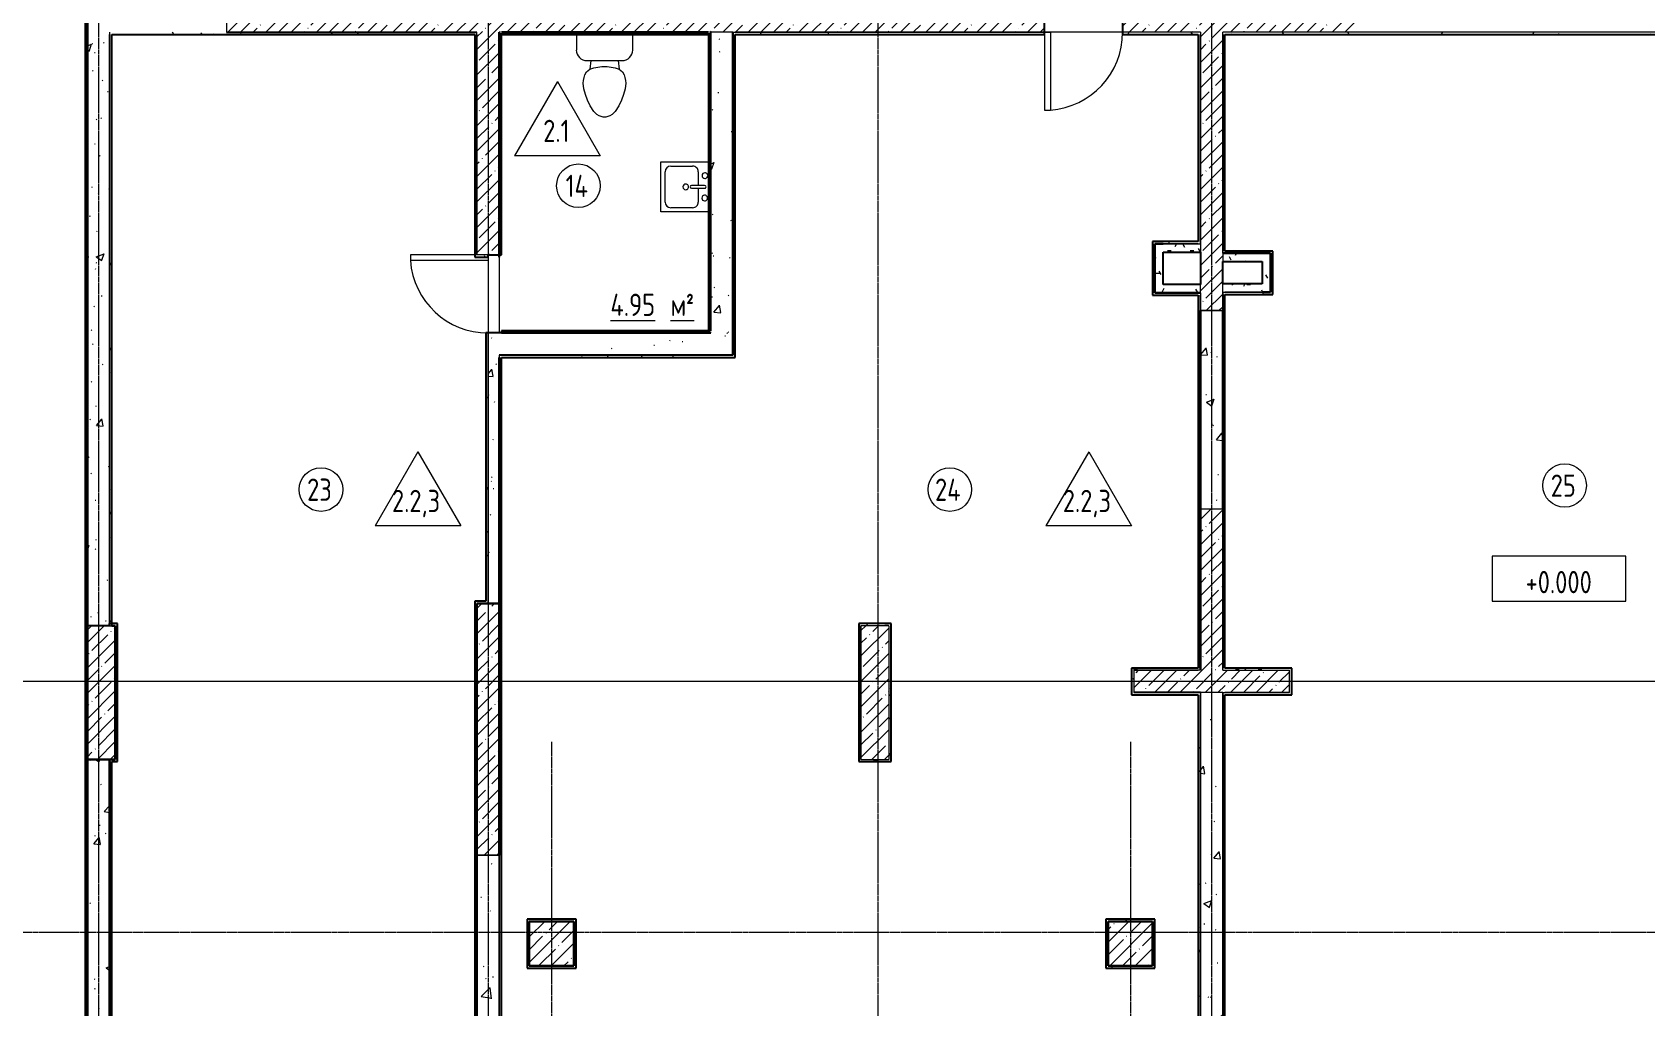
# Model space of a CAD drawing. Header units: millimetres. Extents: x -11854 to 4360091, y -19344 to 4989148.
# Drawn here: x 85107 to 99603, y 5996 to 14747 of the extents above; entities that cross this region are included whole.
import ezdxf

# ---------------------------------------------------------------- set-up
doc = ezdxf.new("R2010")
doc.units = ezdxf.units.MM
doc.linetypes.add('Линия сетки', pattern=[22.225, 12.7, -3.175, 3.175, -3.175])
for name, color, linetype, lineweight in [('A-AREA-IDEN', 254, 'Continuous', 9), ('A-COLS', 254, 'Continuous', 9), ('A-DOOR', 254, 'Continuous', 9), ('A-WALL', 254, 'Continuous', 9), ('G-ANNO-DIMS', 254, 'Continuous', 9), ('P-SANR-FIXT', 254, 'Continuous', 9), ('S-GRID', 254, 'Continuous', 9)]:
    doc.layers.add(name, color=color, linetype=linetype, lineweight=lineweight)
doc.styles.add('ISOCPEUR', font='isocpeur.ttf', dxfattribs={"width": 0.8, "height": 200})
doc.styles.add('ISOCPEUR_B', font='', dxfattribs={"width": 0.8, "height": 200})
doc.styles.add('ISOCPEUR_B_1', font='', dxfattribs={"width": 0.8, "height": 200})
doc.styles.get('ISOCPEUR_B').set_extended_font_data('ISOCPEUR', bold=True)
doc.styles.get('ISOCPEUR_B_1').set_extended_font_data('ISOCPEUR', bold=True)
pattern_1 = [(50, (542041.7, 20914.14), (728.7365, -63.7558), [76.2, -838.2]), (355, (542041.7, 20914.14), (-140.9716, 764.2276), [60.96, -670.56]), (100.451, (542102.4, 20908.8), (587.77, 700.4668), [64.76, -712.36]), (46.184, (542041.7, 21117.3), (1084.3162, -168.171), [114.3, -1257.3]), (96.636, (542132, 21103.3), (949.61, 989.7098), [97.14, -1068.54]), (351.184, (542041.7, 21117.3), (949.6206, 989.7012), [91.44, -1005.84]), (21, (542143.3, 21066.54), (606.4579, -409.0606), [76.2, -838.2]), (326, (542143.3, 21066.54), (247.2083, 736.7529), [60.96, -670.56]), (71.451, (542193.8, 21032.46), (853.6683, 327.6855), [64.76, -712.36]), (37.5, (542041.67, 20914.14), (12.3547, 338.22012), [6.706, -655.726, 6.706, -674.014, -673.1]), (37.5, (542041.67, 20914.14), (12.3547, 338.22012), [-1343.152, 6.706, -666.394]), (7.5, (542041.67, 20914.14), (267.27887, 400.72213), [6.706, -381.406, 6.706, -640.486, -256.54]), (7.5, (542041.67, 20914.14), (267.27887, 400.72213), [-1035.304, 6.706, -249.834]), (327.5, (541815.1, 20914.14), (542.36333, -22.91534), [6.706, -247.294, 6.706, -785.774, -1051.56]), (327.5, (541815.1, 20914.14), (542.36333, -22.91534), [-1046.48, 6.706, -1044.854]), (317.5, (541713.5, 20914.14), (592.51696, 101.7071), [6.706, -323.494, 6.706, -519.582, -746.76]), (317.5, (541713.5, 20914.14), (592.51696, 101.7071), [-856.488, 6.706, -740.054])]
pattern_2 = [(45, (542041.67, 20914.14), (-114.04925, 114.04925), []), (45, (542155.72, 20914.14), (-114.04925, 114.04925), [201.613, -40.323, 3.353, -36.97])]
pattern_3 = [(0, (542041.67, 20914.14), (406.4, 101.6), [33.528, -271.272, 33.528, -271.272, -1625.6]), (0, (542041.67, 20914.14), (406.4, 101.6), [-609.6, 33.528, -576.072, 33.528, -271.272, -711.2]), (0, (542041.67, 20914.14), (406.4, 101.6), [-1524, 33.528, -169.672, 33.528, -474.472]), (120, (542194.07, 20964.94), (-291.18818, 301.152724), [33.528, -271.272, 33.528, -1896.872]), (120, (542194.07, 20964.94), (-291.18818, 301.152724), [-338.328, -271.272, 33.528, -576.072, -1016]), (120, (542194.07, 20964.94), (-291.18818, 301.152724), [-1219.2, 33.528, -271.272, 33.528, -677.672]), (120, (542194.07, 20964.94), (-291.18818, 301.152724), [-1557.528, -169.672, 33.528, -474.472]), (240, (542244.87, 21168.14), (-115.21182, -402.752724), [33.528, -271.272, 33.528, -1896.872]), (240, (542244.87, 21168.14), (-115.21182, -402.752724), [-338.328, -271.272, 33.528, -576.072, -1016]), (240, (542244.87, 21168.14), (-115.21182, -402.752724), [-1219.2, 33.528, -271.272, 33.528, -677.672]), (240, (542244.87, 21168.14), (-115.21182, -402.752724), [-1557.528, -169.672, 33.528, -474.472])]
pattern_4 = [(0, (542041.67, 20914.14), (0, 240), []), (90, (542041.67, 20914.14), (-240, 1e-14), [])]

# ---------------------------------------------------------------- blocks, each defined once
blk = doc.blocks.new('Одиночные-Щитовые - Дверной блок внутренний глухой ДГ 21х7 Л-4592465-1А')
at = {"layer": 'A-DOOR', "lineweight": 18}
for p, q in [((299, 100), (299, 798)), ((350, 798), (299, 798)), ((350, 100), (350, 798)), ((350, 100), (299, 100))]:
    blk.add_line(p, q, dxfattribs=at)
at = {"layer": 'A-DOOR'}
blk.add_arc((350, 100), 700, 94.1781, 180, dxfattribs=at)
blk = doc.blocks.new('Одиночные-Щитовые - Дверной блок внутренний глухой ДГ 21х7 Л-4429160-1А')
at = {"layer": 'A-DOOR', "lineweight": 18}
for p, q in [((299, 50), (299, 748)), ((350, 748), (299, 748)), ((350, 50), (350, 748)), ((350, 50), (299, 50))]:
    blk.add_line(p, q, dxfattribs=at)
at = {"layer": 'A-DOOR'}
blk.add_arc((350, 50), 700, 94.1781, 180, dxfattribs=at)
blk = doc.blocks.new('Туалет-Домашний-3D - Туалет-Домашний-3D-V6-1А')
at = {"layer": 'P-SANR-FIXT'}
for p, q in [((-70, 279), (-48, 292)), ((-48, 292), (-13, 305)), ((-13, 305), (13, 305)), ((13, 305), (48, 292)), ((48, 292), (70, 279)), ((-172, 102), (-154, 152)), ((-154, 152), (-130, 203)), ((-130, 203), (-95, 254)), ((-95, 254), (-70, 279)), ((70, 279), (95, 254)), ((95, 254), (130, 203)), ((130, 203), (154, 152)), ((154, 152), (172, 102)), ((-191, 0), (-186, 51)), ((-186, 51), (-172, 102)), ((172, 102), (186, 51)), ((186, 51), (191, 0)), ((-188, -25), (-191, 0)), ((-184, -51), (-188, -25)), ((-177, -76), (-184, -51)), ((-163, -102), (-177, -76)), ((-132, -127), (-163, -102)), ((-97, -140), (-132, -127)), ((-123, -204), (-132, -127)), ((-25, -152), (-97, -140)), ((97, -140), (25, -152)), ((132, -127), (97, -140)), ((123, -204), (132, -127)), ((163, -102), (132, -127)), ((177, -76), (163, -102)), ((184, -51), (177, -76)), ((188, -25), (184, -51)), ((191, 0), (188, -25)), ((159, -204), (-159, -204)), ((25, -152), (-25, -152)), ((-253, -298), (-253, -438)), ((253, -438), (253, -298))]:
    blk.add_line(p, q, dxfattribs=at)
for centre, start, end in [((-159, -298), 90, 180), ((159, -298), 0, 90)]:
    blk.add_arc(centre, 94.6, start, end, dxfattribs=at)
blk = doc.blocks.new('Кухонная мойка-Островок - 450 x 450 мм-V7-1А')
at = {"layer": 'P-SANR-FIXT'}
for p, q in [((-209, 223), (241, 223)), ((-209, -205), (-209, 223)), ((-120, 185), (152, 185)), ((241, 223), (241, -205)), ((-171, -62), (-171, 134)), ((203, 134), (203, -62)), ((3, -113), (-120, -113)), ((3, -170), (3, -53)), ((28, -170), (28, -53)), ((152, -113), (28, -113))]:
    blk.add_line(p, q, dxfattribs=at)
for centre, radius, start, end in [((-120, 134), 50.8, 90, 180), ((152, 134), 50.8, 360, 90), ((16, 0), 25.4, 360, 180), ((16, 0), 25.4, 180, 0), ((-120, -62), 50.8, 180, 270), ((-84, -170), 25.4, 0, 180), ((16, -53), 12.7, 360, 180), ((152, -62), 50.8, 270, 0), ((-84, -170), 25.4, 180, 0), ((16, -170), 12.7, 180, 360), ((117, -172), 25.4, 360, 180), ((117, -172), 25.4, 180, 0)]:
    blk.add_arc(centre, radius, start, end, dxfattribs=at)
blk = doc.blocks.new('АР-Марка-Помещения-Этаж_Секция_Номер - Номер-1294543-1А')
at = {"layer": 'A-AREA-IDEN'}
blk.add_circle((0, 1.22), 1.96, dxfattribs=at)
blk = doc.blocks.new('Высотные отметки - Высотная отметка - Рамка-81980-1А')
at = {"layer": 'G-ANNO-DIMS'}
for p, q in [((6.03, 4.03), (-5.98, 4.03)), ((-5.98, 4.03), (-5.98, 0)), ((6.03, 0), (6.03, 4.03)), ((-5.98, 0), (6.03, 0))]:
    blk.add_line(p, q, dxfattribs=at)
blk = doc.blocks.new('МАРКА ПОМЕЩЕНИЯ - ПОЛЫ - Площадь-6347788-1А')
at = {"layer": 'A-AREA-IDEN'}
for p, q in [((0, 4.23), (-3.85, -2.44)), ((0, 4.23), (3.85, -2.44)), ((3.85, -2.44), (-3.85, -2.44))]:
    blk.add_line(p, q, dxfattribs=at)

msp = doc.modelspace()

# ---------------------------------------------------------------- hatches: boundary and pattern name
at = {"layer": 'A-COLS'}
h = msp.add_hatch(dxfattribs=at)
h.set_pattern_fill('FP_1', color=8, style=0, pattern_type=2)
h.set_pattern_definition(pattern_2)
h.paths.add_polyline_path([(89972.6, 6362.4), (89972.6, 6762.4), (89572.6, 6762.4), (89572.6, 6362.4), (89655.6, 6362.4)])
h = msp.add_hatch(dxfattribs=at)
h.set_pattern_fill('FP_1', color=8, style=0, pattern_type=2)
h.set_pattern_definition(pattern_2)
h.paths.add_polyline_path([(95172.6, 6362.4), (95172.6, 6762.4), (94772.6, 6762.4), (94772.6, 6362.4)])
at = {"layer": 'A-WALL'}
h = msp.add_hatch(dxfattribs=at)
h.set_pattern_fill('FP_3', color=8, style=0, pattern_type=2)
h.set_pattern_definition(pattern_3)
h.paths.add_polyline_path([(85602.6, 2222.4), (85602.6, 22617.4), (85582.6, 22617.4), (85582.6, 2222.4)])
h = msp.add_hatch(dxfattribs=at)
h.set_pattern_fill('FP_2', color=8, style=0, pattern_type=2)
h.set_pattern_definition(pattern_1)
h.paths.add_polyline_path([(85602.6, 9417.4), (85802.6, 9417.4), (85802.6, 22217.4), (85602.6, 22217.4), (85602.6, 10185.3)])
h = msp.add_hatch(dxfattribs=at)
h.set_pattern_fill('FP_1', color=8, style=0, pattern_type=2)
h.set_pattern_definition(pattern_2)
h.paths.add_polyline_path([(89302.6, 12747.4), (89302.6, 16687.4), (89102.6, 16687.4), (89102.6, 12747.4), (89302.2, 12747.4)])
h = msp.add_hatch(dxfattribs=at)
h.set_pattern_fill('FP_1', color=8, style=0, pattern_type=2)
h.set_pattern_definition(pattern_2)
h.paths.add_polyline_path([(86852.6, 14747.4), (89102.6, 14747.4), (89102.6, 14947.4), (86852.6, 14947.4)])
h.paths.add_polyline_path([(89302.6, 14747.4), (94202.6, 14747.4), (94202.6, 14947.4), (89302.6, 14947.4), (89302.6, 14913.1)])
h.paths.add_polyline_path([(94902.6, 14747.4), (97002.6, 14747.4), (97002.6, 14947.4), (94902.6, 14947.4)])
h = msp.add_hatch(dxfattribs=at)
h.set_pattern_fill('FP_3', color=8, style=0, pattern_type=2)
h.set_pattern_definition(pattern_3)
h.paths.add_polyline_path([(89082.6, 14727.5), (89102.6, 14727.5), (89102.6, 14747.5), (85802.6, 14747.5), (85802.6, 14727.5), (89021, 14727.5)])
h = msp.add_hatch(dxfattribs=at)
h.set_pattern_fill('FP_3', color=8, style=0, pattern_type=2)
h.set_pattern_definition(pattern_3)
h.paths.add_polyline_path([(85822.6, 9417.4), (85822.6, 14727.5), (85802.6, 14727.5), (85802.6, 9417.4)])
h = msp.add_hatch(dxfattribs=at)
h.set_pattern_fill('FP_3', color=8, style=0, pattern_type=2)
h.set_pattern_definition(pattern_3)
h.paths.add_polyline_path([(89102.6, 12727.4), (89102.6, 14727.5), (89082.6, 14727.5), (89082.6, 12727.4)])
h = msp.add_hatch(dxfattribs=at)
h.set_pattern_fill('FP_3', color=8, style=0, pattern_type=2)
h.set_pattern_definition(pattern_3)
h.paths.add_polyline_path([(89302.6, 12747.4), (89312.6, 12747.4), (89312.6, 14747.4), (89302.6, 14747.4), (89302.6, 14166.6)])
h = msp.add_hatch(dxfattribs=at)
h.set_pattern_fill('FP_3', color=8, style=0, pattern_type=2)
h.set_pattern_definition(pattern_3)
h.paths.add_polyline_path([(91192.6, 14737.4), (91192.6, 14747.4), (89312.6, 14747.4), (89312.6, 14737.4), (91182.6, 14737.4)])
h = msp.add_hatch(dxfattribs=at)
h.set_pattern_fill('FP_6', color=8, style=0, pattern_type=2)
h.set_pattern_definition(pattern_4)
h.paths.add_polyline_path([(89312.6, 12747.4), (89322.6, 12747.4), (89322.6, 14737.4), (89312.6, 14737.4), (89312.6, 14166.6)])
h = msp.add_hatch(dxfattribs=at)
h.set_pattern_fill('FP_6', color=8, style=0, pattern_type=2)
h.set_pattern_definition(pattern_4)
h.paths.add_polyline_path([(91182.6, 14727.4), (91182.6, 14737.4), (89322.6, 14737.4), (89322.6, 14727.4), (90924.8, 14727.4)])
h = msp.add_hatch(dxfattribs=at)
h.set_pattern_fill('FP_6', color=8, style=0, pattern_type=2)
h.set_pattern_definition(pattern_4)
h.paths.add_polyline_path([(91192.6, 12067.4), (91192.6, 14737.4), (91182.6, 14737.4), (91182.6, 12067.4)])
h = msp.add_hatch(dxfattribs=at)
h.set_pattern_fill('FP_3', color=8, style=0, pattern_type=2)
h.set_pattern_definition(pattern_3)
h.paths.add_polyline_path([(91192.6, 12057.4), (91202.6, 12057.4), (91202.6, 14747.4), (91192.6, 14747.4), (91192.6, 12067.4)])
h = msp.add_hatch(dxfattribs=at)
h.set_pattern_fill('FP_2', color=8, style=0, pattern_type=2)
h.set_pattern_definition(pattern_1)
h.paths.add_polyline_path([(91202.6, 12047.4), (91402.6, 12047.4), (91402.6, 14747.4), (91202.6, 14747.4), (91202.6, 12057.4)])
h = msp.add_hatch(dxfattribs=at)
h.set_pattern_fill('FP_3', color=8, style=0, pattern_type=2)
h.set_pattern_definition(pattern_3)
h.paths.add_polyline_path([(91422.6, 11847.4), (91422.6, 14747.4), (91402.6, 14747.4), (91402.6, 11847.4)])
h = msp.add_hatch(dxfattribs=at)
h.set_pattern_fill('FP_3', color=8, style=0, pattern_type=2)
h.set_pattern_definition(pattern_3)
h.paths.add_polyline_path([(95582.6, 14727.4), (95602.6, 14727.4), (95602.6, 14747.4), (94902.6, 14747.4), (94902.6, 14727.4), (95367.1, 14727.4)])
h.paths.add_polyline_path([(94202.6, 14727.4), (94202.6, 14747.4), (91422.6, 14747.4), (91422.6, 14727.4), (94097.9, 14727.4)])
h = msp.add_hatch(dxfattribs=at)
h.set_pattern_fill('FP_3', color=8, style=0, pattern_type=2)
h.set_pattern_definition(pattern_3)
h.paths.add_polyline_path([(95582.6, 12847.4), (95602.6, 12847.4), (95602.6, 14727.4), (95582.6, 14727.4), (95582.6, 12867.4)])
h = msp.add_hatch(dxfattribs=at)
h.set_pattern_fill('FP_1', color=8, style=0, pattern_type=2)
h.set_pattern_definition(pattern_2)
h.paths.add_polyline_path([(95602.6, 12247.4), (95802.6, 12247.4), (95802.6, 14747.4), (95602.6, 14747.4), (95602.6, 12387.4)])
h = msp.add_hatch(dxfattribs=at)
h.set_pattern_fill('FP_3', color=8, style=0, pattern_type=2)
h.set_pattern_definition(pattern_3)
h.paths.add_polyline_path([(102302.6, 14727.4), (102302.6, 14747.4), (101302.6, 14747.4), (101302.6, 14727.4), (102282.6, 14727.4)])
h.paths.add_polyline_path([(100602.6, 14727.4), (100602.6, 14747.4), (95802.6, 14747.4), (95802.6, 14727.4), (100443.9, 14727.4)])
h = msp.add_hatch(dxfattribs=at)
h.set_pattern_fill('FP_3', color=8, style=0, pattern_type=2)
h.set_pattern_definition(pattern_3)
h.paths.add_polyline_path([(95802.6, 12782.4), (95822.6, 12782.4), (95822.6, 14727.4), (95802.6, 14727.4), (95802.6, 13171.3)])
h = msp.add_hatch(dxfattribs=at)
h.set_pattern_fill('FP_3', color=8, style=0, pattern_type=2)
h.set_pattern_definition(pattern_3)
h.paths.add_polyline_path([(95192.6, 12847.4), (95582.6, 12847.4), (95582.6, 12867.4), (95172.6, 12867.4), (95172.6, 12847.4)])
h = msp.add_hatch(dxfattribs=at)
h.set_pattern_fill('FP_3', color=8, style=0, pattern_type=2)
h.set_pattern_definition(pattern_3)
h.paths.add_polyline_path([(95172.6, 12387.4), (95192.6, 12387.4), (95192.6, 12847.4), (95172.6, 12847.4)])
h = msp.add_hatch(dxfattribs=at)
h.set_pattern_fill('FP_3', color=8, style=0, pattern_type=2)
h.set_pattern_definition(pattern_3)
h.paths.add_polyline_path([(95192.6, 12482.4), (95267.6, 12482.4), (95267.6, 12847.4), (95192.6, 12847.4)])
h = msp.add_hatch(dxfattribs=at)
h.set_pattern_fill('FP_3', color=8, style=0, pattern_type=2)
h.set_pattern_definition(pattern_3)
h.paths.add_polyline_path([(95267.6, 12772.4), (95602.6, 12772.4), (95602.6, 12847.4), (95267.6, 12847.4)])
h = msp.add_hatch(dxfattribs=at)
h.set_pattern_fill('FP_3', color=8, style=0, pattern_type=2)
h.set_pattern_definition(pattern_3)
h.paths.add_polyline_path([(96232.6, 12762.4), (96232.6, 12782.4), (95802.6, 12782.4), (95802.6, 12762.4), (96001.7, 12762.4)])
h = msp.add_hatch(dxfattribs=at)
h.set_pattern_fill('FP_3', color=8, style=0, pattern_type=2)
h.set_pattern_definition(pattern_3)
h.paths.add_polyline_path([(95802.6, 12687.4), (96232.6, 12687.4), (96232.6, 12762.4), (95802.6, 12762.4)])
h = msp.add_hatch(dxfattribs=at)
h.set_pattern_fill('FP_3', color=8, style=0, pattern_type=2)
h.set_pattern_definition(pattern_3)
h.paths.add_polyline_path([(96232.6, 12412.4), (96252.6, 12412.4), (96252.6, 12782.4), (96232.6, 12782.4), (96232.6, 12762.4)])
h = msp.add_hatch(dxfattribs=at)
h.set_pattern_fill('FP_3', color=8, style=0, pattern_type=2)
h.set_pattern_definition(pattern_3)
h.paths.add_polyline_path([(89202.2, 12727.4), (89202.2, 12747.4), (89102.6, 12747.4), (89102.6, 12727.4)])
h = msp.add_hatch(dxfattribs=at)
h.set_pattern_fill('FP_3', color=8, style=0, pattern_type=2)
h.set_pattern_definition(pattern_3)
h.paths.add_polyline_path([(96157.6, 12412.4), (96232.6, 12412.4), (96232.6, 12687.4), (96157.6, 12687.4), (96157.6, 12487.4)])
h = msp.add_hatch(dxfattribs=at)
h.set_pattern_fill('FP_3', color=8, style=0, pattern_type=2)
h.set_pattern_definition(pattern_3)
h.paths.add_polyline_path([(95192.6, 12407.4), (95602.6, 12407.4), (95602.6, 12482.4), (95192.6, 12482.4)])
h = msp.add_hatch(dxfattribs=at)
h.set_pattern_fill('FP_3', color=8, style=0, pattern_type=2)
h.set_pattern_definition(pattern_3)
h.paths.add_polyline_path([(95802.6, 12412.4), (96157.6, 12412.4), (96157.6, 12487.4), (95802.6, 12487.4)])
h = msp.add_hatch(dxfattribs=at)
h.set_pattern_fill('FP_3', color=8, style=0, pattern_type=2)
h.set_pattern_definition(pattern_3)
h.paths.add_polyline_path([(95582.6, 9017.4), (95602.6, 9017.4), (95602.6, 12387.4), (95582.6, 12387.4), (95582.6, 9037.4)])
h = msp.add_hatch(dxfattribs=at)
h.set_pattern_fill('FP_3', color=8, style=0, pattern_type=2)
h.set_pattern_definition(pattern_3)
h.paths.add_polyline_path([(95802.6, 9037.4), (95822.6, 9037.4), (95822.6, 12412.4), (95802.6, 12412.4), (95802.6, 9190)])
h = msp.add_hatch(dxfattribs=at)
h.set_pattern_fill('FP_3', color=8, style=0, pattern_type=2)
h.set_pattern_definition(pattern_3)
h.paths.add_polyline_path([(96252.6, 12392.4), (96252.6, 12412.4), (95822.6, 12412.4), (95822.6, 12392.4), (96001.7, 12392.4)])
h = msp.add_hatch(dxfattribs=at)
h.set_pattern_fill('FP_2', color=8, style=0, pattern_type=2)
h.set_pattern_definition(pattern_1)
h.paths.add_polyline_path([(95602.6, 10467.4), (95802.6, 10467.4), (95802.6, 12247.4), (95602.6, 12247.4), (95602.6, 12176)])
h = msp.add_hatch(dxfattribs=at)
h.set_pattern_fill('FP_3', color=8, style=0, pattern_type=2)
h.set_pattern_definition(pattern_3)
h.paths.add_polyline_path([(89182.2, 9637.4), (89202.2, 9637.4), (89202.2, 12047.4), (89182.2, 12047.4)])
h = msp.add_hatch(dxfattribs=at)
h.set_pattern_fill('FP_2', color=8, style=0, pattern_type=2)
h.set_pattern_definition(pattern_1)
h.paths.add_polyline_path([(89202.2, 9617.4), (89302.2, 9617.4), (89302.2, 12047.4), (89202.2, 12047.4), (89202.2, 9637.4)])
h = msp.add_hatch(dxfattribs=at)
h.set_pattern_fill('FP_2', color=8, style=0, pattern_type=2)
h.set_pattern_definition(pattern_1)
h.paths.add_polyline_path([(89302.2, 11847.4), (91402.6, 11847.4), (91402.6, 12047.4), (89302.2, 12047.4)])
h = msp.add_hatch(dxfattribs=at)
h.set_pattern_fill('FP_6', color=8, style=0, pattern_type=2)
h.set_pattern_definition(pattern_4)
h.paths.add_polyline_path([(90290.2, 12057.4), (91192.6, 12057.4), (91192.6, 12067.4), (89322.6, 12067.4), (89322.6, 12057.4)])
h = msp.add_hatch(dxfattribs=at)
h.set_pattern_fill('FP_3', color=8, style=0, pattern_type=2)
h.set_pattern_definition(pattern_3)
h.paths.add_polyline_path([(89322.6, 12047.4), (91202.6, 12047.4), (91202.6, 12057.4), (89322.6, 12057.4)])
h = msp.add_hatch(dxfattribs=at)
h.set_pattern_fill('FP_3', color=8, style=0, pattern_type=2)
h.set_pattern_definition(pattern_3)
h.paths.add_polyline_path([(89302.6, 11827.4), (91422.6, 11827.4), (91422.6, 11847.4), (89302.2, 11847.4), (89302.2, 11827.4)])
h = msp.add_hatch(dxfattribs=at)
h.set_pattern_fill('FP_3', color=8, style=0, pattern_type=2)
h.set_pattern_definition(pattern_3)
h.paths.add_polyline_path([(89322.6, 2242.4), (89322.6, 11827.4), (89302.6, 11827.4), (89302.6, 2242.4)])
h = msp.add_hatch(dxfattribs=at)
h.set_pattern_fill('FP_1', color=8, style=0, pattern_type=2)
h.set_pattern_definition(pattern_2)
h.paths.add_polyline_path([(95602.6, 9017.4), (95802.6, 9017.4), (95802.6, 10467.4), (95602.6, 10467.4), (95602.6, 9190)])
h = msp.add_hatch(dxfattribs=at)
h.set_pattern_fill('FP_3', color=8, style=0, pattern_type=2)
h.set_pattern_definition(pattern_3)
h.paths.add_polyline_path([(89082.6, 9617.4), (89202.2, 9617.4), (89202.2, 9637.4), (89082.6, 9637.4)])
h = msp.add_hatch(dxfattribs=at)
h.set_pattern_fill('FP_3', color=8, style=0, pattern_type=2)
h.set_pattern_definition(pattern_3)
h.paths.add_polyline_path([(89102.6, 2222.4), (89102.6, 9617.4), (89082.6, 9617.4), (89082.6, 2222.4)])
h = msp.add_hatch(dxfattribs=at)
h.set_pattern_fill('FP_1', color=8, style=0, pattern_type=2)
h.set_pattern_definition(pattern_2)
h.paths.add_polyline_path([(89102.6, 7357.4), (89302.6, 7357.4), (89302.6, 9617.4), (89102.6, 9617.4), (89102.6, 8194.7)])
h = msp.add_hatch(dxfattribs=at)
h.set_pattern_fill('FP_3', color=8, style=0, pattern_type=2)
h.set_pattern_definition(pattern_3)
h.paths.add_polyline_path([(92532.6, 8197.4), (92552.6, 8197.4), (92552.6, 9437.4), (92532.6, 9437.4)])
h = msp.add_hatch(dxfattribs=at)
h.set_pattern_fill('FP_3', color=8, style=0, pattern_type=2)
h.set_pattern_definition(pattern_3)
h.paths.add_polyline_path([(92552.6, 9417.4), (92802.6, 9417.4), (92802.6, 9437.4), (92552.6, 9437.4)])
h = msp.add_hatch(dxfattribs=at)
h.set_pattern_fill('FP_3', color=8, style=0, pattern_type=2)
h.set_pattern_definition(pattern_3)
h.paths.add_polyline_path([(92802.6, 8217.4), (92822.6, 8217.4), (92822.6, 9437.4), (92802.6, 9437.4), (92802.6, 9417.4)])
h = msp.add_hatch(dxfattribs=at)
h.set_pattern_fill('FP_1', color=8, style=0, pattern_type=2)
h.set_pattern_definition(pattern_2)
h.paths.add_polyline_path([(85602.6, 8217.4), (85852.6, 8217.4), (85852.6, 9417.4), (85602.6, 9417.4), (85602.6, 9190)])
h = msp.add_hatch(dxfattribs=at)
h.set_pattern_fill('FP_3', color=8, style=0, pattern_type=2)
h.set_pattern_definition(pattern_3)
h.paths.add_polyline_path([(85852.6, 8217.4), (85872.6, 8217.4), (85872.6, 9417.4), (85852.6, 9417.4), (85852.6, 9190)])
h = msp.add_hatch(dxfattribs=at)
h.set_pattern_fill('FP_1', color=8, style=0, pattern_type=2)
h.set_pattern_definition(pattern_2)
h.paths.add_polyline_path([(92802.6, 8217.4), (92802.6, 9417.4), (92552.6, 9417.4), (92552.6, 8217.4)])
h = msp.add_hatch(dxfattribs=at)
h.set_pattern_fill('FP_3', color=8, style=0, pattern_type=2)
h.set_pattern_definition(pattern_3)
h.paths.add_polyline_path([(94982.6, 9017.4), (95582.6, 9017.4), (95582.6, 9037.4), (94982.6, 9037.4)])
h = msp.add_hatch(dxfattribs=at)
h.set_pattern_fill('FP_3', color=8, style=0, pattern_type=2)
h.set_pattern_definition(pattern_3)
h.paths.add_polyline_path([(95002.6, 8797.4), (95002.6, 9017.4), (94982.6, 9017.4), (94982.6, 8797.4)])
h = msp.add_hatch(dxfattribs=at)
h.set_pattern_fill('FP_1', color=8, style=0, pattern_type=2)
h.set_pattern_definition(pattern_2)
h.paths.add_polyline_path([(95002.6, 8817.4), (96402.6, 8817.4), (96402.6, 9017.4), (95002.6, 9017.4)])
h = msp.add_hatch(dxfattribs=at)
h.set_pattern_fill('FP_3', color=8, style=0, pattern_type=2)
h.set_pattern_definition(pattern_3)
h.paths.add_polyline_path([(96402.6, 9017.4), (96402.6, 9037.4), (95802.6, 9037.4), (95802.6, 9017.4), (96001.7, 9017.4)])
h = msp.add_hatch(dxfattribs=at)
h.set_pattern_fill('FP_3', color=8, style=0, pattern_type=2)
h.set_pattern_definition(pattern_3)
h.paths.add_polyline_path([(95602.6, 2222.4), (95602.6, 8797.4), (95582.6, 8797.4), (95582.6, 2222.4)])
h = msp.add_hatch(dxfattribs=at)
h.set_pattern_fill('FP_2', color=8, style=0, pattern_type=2)
h.set_pattern_definition(pattern_1)
h.paths.add_polyline_path([(95602.6, 2222.4), (95802.6, 2222.7), (95802.6, 8817.4), (95602.6, 8817.4), (95602.6, 2222.7)])
h = msp.add_hatch(dxfattribs=at)
h.set_pattern_fill('FP_3', color=8, style=0, pattern_type=2)
h.set_pattern_definition(pattern_3)
h.paths.add_polyline_path([(95822.6, 2242.4), (95822.6, 8817.4), (95802.6, 8817.4), (95802.6, 2242.4)])
h = msp.add_hatch(dxfattribs=at)
h.set_pattern_fill('FP_2', color=8, style=0, pattern_type=2)
h.set_pattern_definition(pattern_1)
h.paths.add_polyline_path([(85602.6, 2222.4), (85802.6, 2222.7), (85802.6, 8217.4), (85602.6, 8217.4), (85602.6, 2222.7)])
h = msp.add_hatch(dxfattribs=at)
h.set_pattern_fill('FP_3', color=8, style=0, pattern_type=2)
h.set_pattern_definition(pattern_3)
h.paths.add_polyline_path([(85822.6, 2242.4), (85822.6, 8197.4), (85802.6, 8197.4), (85802.6, 2242.4)])
h = msp.add_hatch(dxfattribs=at)
h.set_pattern_fill('FP_3', color=8, style=0, pattern_type=2)
h.set_pattern_definition(pattern_3)
h.paths.add_polyline_path([(92822.6, 8197.4), (92822.6, 8217.4), (92552.6, 8217.4), (92552.6, 8197.4)])
h = msp.add_hatch(dxfattribs=at)
h.set_pattern_fill('FP_2', color=8, style=0, pattern_type=2)
h.set_pattern_definition(pattern_1)
h.paths.add_polyline_path([(89102.6, 2222.4), (89302.6, 2222.7), (89302.6, 7357.4), (89102.6, 7357.4), (89102.6, 2222.7)])
h = msp.add_hatch(dxfattribs=at)
h.set_pattern_fill('FP_3', color=8, style=0, pattern_type=2)
h.set_pattern_definition(pattern_3)
h.paths.add_polyline_path([(94772.6, 6762.4), (95192.6, 6762.4), (95192.6, 6782.4), (94752.6, 6782.4), (94752.6, 6762.4)])
h = msp.add_hatch(dxfattribs=at)
h.set_pattern_fill('FP_3', color=8, style=0, pattern_type=2)
h.set_pattern_definition(pattern_3)
h.paths.add_polyline_path([(94752.6, 6342.4), (94772.6, 6342.4), (94772.6, 6762.4), (94752.6, 6762.4), (94752.6, 6701.7)])
h = msp.add_hatch(dxfattribs=at)
h.set_pattern_fill('FP_3', color=8, style=0, pattern_type=2)
h.set_pattern_definition(pattern_3)
h.paths.add_polyline_path([(95172.6, 6362.4), (95192.6, 6362.4), (95192.6, 6762.4), (95172.6, 6762.4), (95172.6, 6701.7)])
h = msp.add_hatch(dxfattribs=at)
h.set_pattern_fill('FP_3', color=8, style=0, pattern_type=2)
h.set_pattern_definition(pattern_3)
h.paths.add_polyline_path([(89992.6, 6342.4), (89992.6, 6362.4), (89572.6, 6362.4), (89572.6, 6342.4), (89655.6, 6342.4)])
h = msp.add_hatch(dxfattribs=at)
h.set_pattern_fill('FP_3', color=8, style=0, pattern_type=2)
h.set_pattern_definition(pattern_3)
h.paths.add_polyline_path([(95192.6, 6342.4), (95192.6, 6362.4), (94772.6, 6362.4), (94772.6, 6342.4)])

# ---------------------------------------------------------------- linework, layer by layer
at = {"layer": 'A-COLS', "color": 8, "lineweight": 25}
for p, q in [((89972.6, 6762.4), (89572.6, 6762.4)), ((89572.6, 6762.4), (89572.6, 6362.4)), ((89972.6, 6362.4), (89972.6, 6762.4)), ((95172.6, 6762.4), (94772.6, 6762.4)), ((94772.6, 6762.4), (94772.6, 6362.4)), ((95172.6, 6362.4), (95172.6, 6762.4)), ((89572.6, 6362.4), (89972.6, 6362.4)), ((94772.6, 6362.4), (95172.6, 6362.4))]:
    msp.add_line(p, q, dxfattribs=at)
at = {"layer": 'A-WALL', "color": 8, "lineweight": 25}
for p, q in [((85582.6, 22617.4), (85582.6, 2242.4)), ((85602.6, 2222.4), (85602.6, 22617.4)), ((85602.6, 22217.4), (85602.6, 9417.4)), ((94202.6, 14747.4), (94202.6, 14947.4)), ((94902.6, 14947.4), (94902.6, 14747.4)), ((85822.6, 14727.5), (89082.6, 14727.5)), ((85822.6, 9417.4), (85822.6, 14727.5)), ((86852.6, 14747.4), (89102.6, 14747.4)), ((89082.6, 14727.5), (89082.6, 12727.4)), ((89302.6, 12727.4), (89302.6, 14747.4)), ((89302.6, 14747.4), (89302.6, 12747.4)), ((91182.6, 14747.4), (89322.6, 14747.4)), ((89322.6, 12747.4), (89322.6, 14727.4)), ((89322.6, 14727.4), (91182.6, 14727.4)), ((91182.6, 14727.4), (91182.6, 12067.4)), ((91202.6, 12067.4), (91202.6, 14747.4)), ((91402.6, 11847.4), (91402.6, 14747.4)), ((91402.6, 14747.4), (91402.6, 11847.4)), ((91422.6, 11827.4), (91422.6, 14727.4)), ((91422.6, 14727.4), (94202.6, 14727.4)), ((94202.6, 14727.4), (94202.6, 14747.4)), ((94902.6, 14747.4), (94902.6, 14727.4)), ((94902.6, 14727.4), (95582.6, 14727.4)), ((95582.6, 14727.4), (95582.6, 12867.4)), ((95822.6, 14727.4), (100602.6, 14727.4)), ((95822.6, 12782.4), (95822.6, 14727.4)), ((95582.6, 12867.4), (95172.6, 12867.4)), ((95172.6, 12867.4), (95172.6, 12387.4)), ((95267.6, 12847.4), (95192.6, 12847.4)), ((95192.6, 12847.4), (95192.6, 12407.4)), ((95192.6, 12847.4), (95267.6, 12847.4)), ((95192.6, 12407.4), (95192.6, 12847.4)), ((95267.6, 12482.4), (95267.6, 12772.4)), ((95267.6, 12772.4), (95602.6, 12772.4)), ((95602.6, 12772.4), (95602.6, 12482.4)), ((96232.6, 12762.4), (95802.6, 12762.4)), ((95802.6, 12762.4), (96232.6, 12762.4)), ((96252.6, 12782.4), (95822.6, 12782.4)), ((96232.6, 12412.4), (96232.6, 12762.4)), ((96232.6, 12762.4), (96232.6, 12412.4)), ((96252.6, 12392.4), (96252.6, 12782.4)), ((89082.6, 12727.4), (89202.2, 12727.4)), ((89202.2, 12747.4), (89302.2, 12747.4)), ((89202.2, 12727.4), (89202.2, 12747.4)), ((89302.2, 12747.4), (89302.2, 12727.4)), ((89302.2, 12727.4), (89302.6, 12727.4)), ((89302.6, 12747.4), (89322.6, 12747.4)), ((95802.6, 12487.4), (95802.6, 12687.4)), ((95802.6, 12687.4), (96157.6, 12687.4)), ((96157.6, 12687.4), (96157.6, 12487.4)), ((95602.6, 12482.4), (95267.6, 12482.4)), ((96157.6, 12487.4), (95802.6, 12487.4)), ((95172.6, 12387.4), (95582.6, 12387.4)), ((95192.6, 12407.4), (95602.6, 12407.4)), ((95602.6, 12407.4), (95192.6, 12407.4)), ((95582.6, 12387.4), (95582.6, 9037.4)), ((95822.6, 9037.4), (95822.6, 12392.4)), ((95822.6, 12392.4), (96252.6, 12392.4)), ((96157.6, 12412.4), (96232.6, 12412.4)), ((96232.6, 12412.4), (96157.6, 12412.4)), ((95602.6, 12247.4), (95602.6, 10467.4)), ((95602.6, 9017.4), (95602.6, 12247.4)), ((95802.6, 10467.4), (95802.6, 12247.4)), ((95802.6, 12247.4), (95802.6, 10467.4)), ((89182.2, 12047.4), (89182.2, 9637.4)), ((89202.2, 12047.4), (89182.2, 12047.4)), ((89302.2, 12047.4), (89202.2, 12047.4)), ((91202.6, 12047.4), (89302.2, 12047.4)), ((91182.6, 12067.4), (89322.6, 12067.4)), ((89322.6, 12067.4), (89322.6, 12047.4)), ((89322.6, 12047.4), (91202.6, 12047.4)), ((91402.6, 11847.4), (89302.2, 11847.4)), ((89302.2, 9617.4), (89302.2, 11827.4)), ((89302.2, 11827.4), (89302.6, 11827.4)), ((89302.6, 11827.4), (89302.6, 7357.4)), ((89322.6, 11827.4), (91422.6, 11827.4)), ((89322.6, 2242.4), (89322.6, 11827.4)), ((95602.6, 10467.4), (95602.6, 9017.4)), ((89182.2, 9637.4), (89082.6, 9637.4)), ((89082.6, 9637.4), (89082.6, 2242.4)), ((89302.6, 9617.4), (89102.6, 9617.4)), ((89102.6, 9617.4), (89102.6, 7357.4)), ((89102.6, 9617.4), (89202.2, 9617.4)), ((89102.6, 2222.4), (89102.6, 9617.4)), ((89202.2, 9617.4), (89302.2, 9617.4)), ((89302.6, 7357.4), (89302.6, 9617.4)), ((85802.6, 9417.4), (85802.6, 9437.4)), ((85872.6, 9437.4), (85802.6, 9437.4)), ((85872.6, 8197.4), (85872.6, 9437.4)), ((92532.6, 9437.4), (92532.6, 8197.4)), ((92822.6, 9437.4), (92532.6, 9437.4)), ((92822.6, 8197.4), (92822.6, 9437.4)), ((85802.6, 9417.4), (85602.6, 9417.4)), ((85602.6, 9417.4), (85602.6, 8217.4)), ((85852.6, 9417.4), (85822.6, 9417.4)), ((85822.6, 9417.4), (85852.6, 9417.4)), ((85852.6, 8217.4), (85852.6, 9417.4)), ((85852.6, 9417.4), (85852.6, 8217.4)), ((95582.6, 9037.4), (94982.6, 9037.4)), ((94982.6, 9037.4), (94982.6, 8797.4)), ((96422.6, 9037.4), (95822.6, 9037.4)), ((96422.6, 8797.4), (96422.6, 9037.4)), ((94982.6, 8797.4), (95582.6, 8797.4)), ((95602.6, 8817.4), (95002.6, 8817.4)), ((95582.6, 8797.4), (95582.6, 2242.4)), ((95602.6, 8817.4), (95602.6, 8817.4)), ((95822.6, 2242.4), (95822.6, 8797.4)), ((95822.6, 8797.4), (96422.6, 8797.4)), ((85602.6, 8217.4), (85852.6, 8217.4)), ((85802.6, 8217.4), (85602.6, 8217.4)), ((85602.6, 8217.4), (85602.6, 2222.4)), ((85802.6, 2242.4), (85802.6, 8217.4)), ((85852.6, 8217.4), (85802.6, 8217.4)), ((85802.6, 8217.4), (85802.6, 8197.4)), ((85802.6, 8197.4), (85802.6, 2242.4)), ((85822.6, 2242.4), (85822.6, 8197.4)), ((85822.6, 8197.4), (85872.6, 8197.4)), ((92532.6, 8197.4), (92822.6, 8197.4)), ((89102.6, 7357.4), (89102.6, 2222.4)), ((89992.6, 6782.4), (89552.6, 6782.4)), ((89552.6, 6782.4), (89552.6, 6342.4)), ((89572.6, 6762.4), (89972.6, 6762.4)), ((89572.6, 6362.4), (89572.6, 6762.4)), ((89972.6, 6762.4), (89972.6, 6362.4)), ((89992.6, 6342.4), (89992.6, 6782.4)), ((95192.6, 6782.4), (94752.6, 6782.4)), ((94752.6, 6782.4), (94752.6, 6342.4)), ((94772.6, 6762.4), (95172.6, 6762.4)), ((94772.6, 6362.4), (94772.6, 6762.4)), ((95172.6, 6762.4), (95172.6, 6362.4)), ((95192.6, 6342.4), (95192.6, 6782.4)), ((89552.6, 6342.4), (89992.6, 6342.4)), ((89972.6, 6362.4), (89572.6, 6362.4)), ((94752.6, 6342.4), (95192.6, 6342.4)), ((95172.6, 6362.4), (94772.6, 6362.4))]:
    msp.add_line(p, q, dxfattribs=at)
at = {"layer": 'A-WALL', "color": 8}
for p, q in [((86852.6, 14947.5), (86852.6, 14747.4)), ((85802.6, 14747.5), (85802.6, 14727.5)), ((85802.6, 9417.4), (85802.6, 14727.5)), ((85802.6, 14727.5), (85802.6, 9437.4)), ((89102.6, 12747.4), (89102.6, 14747.5)), ((89102.6, 14727.5), (89102.6, 12747.4)), ((89312.6, 14747.4), (89302.6, 14747.4)), ((89312.6, 12747.4), (89312.6, 14737.4)), ((89312.6, 14737.4), (91192.6, 14737.4)), ((91402.6, 14747.4), (91192.6, 14747.4)), ((91192.6, 14737.4), (91192.6, 12057.4)), ((91402.6, 14747.4), (94202.6, 14747.4)), ((94202.6, 14747.4), (91422.6, 14747.4)), ((95602.6, 14747.4), (94202.6, 14747.4)), ((95602.6, 14747.4), (94902.6, 14747.4)), ((95602.6, 14747.4), (95602.6, 12772.4)), ((95602.6, 12847.4), (95602.6, 14727.4)), ((95802.6, 12762.4), (95802.6, 14747.4)), ((100602.6, 14747.4), (95802.6, 14747.4)), ((95802.6, 14727.4), (95802.6, 12782.4)), ((95582.6, 12847.4), (95267.6, 12847.4)), ((95267.6, 12847.4), (95602.6, 12847.4)), ((95802.6, 12762.4), (95802.6, 12687.4)), ((89202.2, 12747.4), (89102.6, 12747.4)), ((89202.2, 12727.4), (89202.2, 9637.4)), ((89302.2, 12747.4), (89302.6, 12747.4)), ((89302.2, 12727.4), (89302.2, 12047.4)), ((95602.6, 12407.4), (95602.6, 12482.4)), ((95802.6, 12247.4), (95802.6, 12487.4)), ((95602.6, 12407.4), (95602.6, 12247.4)), ((95602.6, 12247.4), (95602.6, 12387.4)), ((95802.6, 12412.4), (96157.6, 12412.4)), ((95802.6, 12412.4), (95802.6, 12247.4)), ((96157.6, 12412.4), (95822.6, 12412.4)), ((95602.6, 12247.4), (95802.6, 12247.4)), ((95802.6, 12247.4), (95602.6, 12247.4)), ((89202.2, 9637.4), (89202.2, 12047.4)), ((91192.6, 12057.4), (89322.6, 12057.4)), ((91202.6, 12047.4), (91202.6, 12057.4)), ((89302.2, 11847.4), (89302.2, 11827.4)), ((95602.6, 10467.4), (95802.6, 10467.4)), ((95802.6, 9017.4), (95802.6, 10467.4)), ((95802.6, 10467.4), (95802.6, 9037.4)), ((89202.2, 9617.4), (89202.2, 9637.4)), ((85802.6, 9417.4), (85822.6, 9417.4)), ((85802.6, 9417.4), (85822.6, 9417.4)), ((92802.6, 9417.4), (92552.6, 9417.4)), ((92552.6, 9417.4), (92552.6, 8217.4)), ((92552.6, 8217.4), (92552.6, 9417.4)), ((92802.6, 9417.4), (92802.6, 8217.4)), ((95602.6, 9017.4), (95002.6, 9017.4)), ((95002.6, 9017.4), (95002.6, 8817.4)), ((95002.6, 9017.4), (95582.6, 9017.4)), ((95802.6, 9017.4), (96402.6, 9017.4)), ((96402.6, 8817.4), (96402.6, 9017.4)), ((95802.6, 8817.4), (95602.6, 8817.4)), ((95602.6, 8817.4), (95602.6, 2222.4)), ((95602.6, 2222.4), (95602.6, 8797.4)), ((95802.6, 8817.4), (96402.6, 8817.4)), ((95802.6, 2242.4), (95802.6, 8817.4)), ((95802.6, 8817.4), (95802.6, 2242.4)), ((96402.6, 8817.4), (95822.6, 8817.4)), ((92552.6, 8217.4), (92802.6, 8217.4)), ((89102.6, 7357.4), (89302.6, 7357.4)), ((89302.6, 7357.4), (89102.6, 7357.4)), ((89302.6, 2222.4), (89302.6, 7357.4)), ((89302.6, 7357.4), (89302.6, 2242.4))]:
    msp.add_line(p, q, dxfattribs=at)
at = {"layer": 'S-GRID', "color": 8, "linetype": 'Линия сетки'}
for p, q in [((85702.6, 26233.7), (85702.6, -4343.8)), ((89202.6, 26233.7), (89202.6, -4343.8)), ((92702.6, 26233.7), (92702.6, -4343.8)), ((95702.6, 26233.7), (95702.6, -4343.8)), ((117934.2, 8917.4), (78806.8, 8917.4)), ((117662.5, 8917.4), (78806.8, 8917.4)), ((89772.6, 8374.9), (89772.6, -1715.3)), ((94972.6, 8374.9), (94972.6, -1715.3)), ((117934.2, 6662.4), (78806.8, 6662.4))]:
    msp.add_line(p, q, dxfattribs=at)

# ---------------------------------------------------------------- block references
at = {"layer": 'A-AREA-IDEN', "color": 8, "xscale": 99.99999999999991, "yscale": 99.99999999999991, "zscale": 99.99999999999991}
for name, p in [('МАРКА ПОМЕЩЕНИЯ - ПОЛЫ - Площадь-6347788-1А', (89824.6, 13881.1)), ('АР-Марка-Помещения-Этаж_Секция_Номер - Номер-1294543-1А', (90013.6, 13246.9)), ('МАРКА ПОМЕЩЕНИЯ - ПОЛЫ - Площадь-6347788-1А', (88571.7, 10557.5)), ('МАРКА ПОМЕЩЕНИЯ - ПОЛЫ - Площадь-6347788-1А', (94598.7, 10557.5)), ('АР-Марка-Помещения-Этаж_Секция_Номер - Номер-1294543-1А', (98873.9, 10555)), ('АР-Марка-Помещения-Этаж_Секция_Номер - Номер-1294543-1А', (87701.5, 10518.5)), ('АР-Марка-Помещения-Этаж_Секция_Номер - Номер-1294543-1А', (93350.6, 10518.4))]:
    msp.add_blockref(name, p, dxfattribs=at)
at = {"layer": 'A-DOOR', "color": 8}
for name, p, rotation in [('Одиночные-Щитовые - Дверной блок внутренний глухой ДГ 21х7 Л-4592465-1А', (94552.6, 14847.4), 180), ('Одиночные-Щитовые - Дверной блок внутренний глухой ДГ 21х7 Л-4429160-1А', (89252.2, 12397.4), 90.00000000046786)]:
    msp.add_blockref(name, p, dxfattribs=dict(at, rotation=rotation))
at = {"layer": 'G-ANNO-DIMS', "color": 8, "xscale": 99.99999999999991, "yscale": 99.99999999999991, "zscale": 99.99999999999991}
msp.add_blockref('Высотные отметки - Высотная отметка - Рамка-81980-1А', (98821.3, 9638.1), dxfattribs=at)
at = {"layer": 'P-SANR-FIXT', "color": 8}
for name, p, rotation in [('Туалет-Домашний-3D - Туалет-Домашний-3D-V6-1А', (90248.3, 14289.3), 180), ('Кухонная мойка-Островок - 450 x 450 мм-V7-1А', (90978.1, 13342.7), 90.00000000006457)]:
    msp.add_blockref(name, p, dxfattribs=dict(at, rotation=rotation))

# ---------------------------------------------------------------- texts
at = {"layer": 'A-AREA-IDEN', "color": 8, "char_height": 200, "attachment_point": 1}
for s, insert, width, style in [('2.1', (89697.6, 13961.7), 295.021, 'ISOCPEUR'), ('14', (89899.1, 13467.8), 269.367, 'ISOCPEUR_B'), ('\\L4.95 ', (90301.4, 12399.8), 654.177, 'ISOCPEUR_B'), ('\\L\\fISOCPEUR|b1|i0|c204|p34|;\\W.8;\\Lм', (90841.2, 12399.8), 166.751, 'ISOCPEUR_B'), ('\\L\\fISOCPEUR|b1|i0|c238|p34|;\\W.8;\\L²', (90978.8, 12399.8), 128.27, 'ISOCPEUR_B_1'), ('23', (87576.6, 10739.3), 295.021, 'ISOCPEUR_B'), ('24', (93217.7, 10739.2), 314.261, 'ISOCPEUR_B'), ('25', (98748.9, 10775.8), 295.021, 'ISOCPEUR_B'), ('2.2,3', (88338.7, 10638.2), 551.561, 'ISOCPEUR'), ('2.2,3', (94365.6, 10638.2), 551.561, 'ISOCPEUR')]:
    msp.add_mtext(s, dxfattribs=dict(at, insert=insert, width=width, style=style))

# ---------------------------------------------------------------- next in the draw order: texts
at = {"layer": 'G-ANNO-DIMS', "color": 8, "insert": (98523.5, 9909.4), "char_height": 200, "width": 714.692, "attachment_point": 1, "line_spacing_factor": 1.149209, "style": 'ISOCPEUR', "bg_fill": 3, "box_fill_scale": 1.25, "bg_fill_color": 9, "bg_fill_true_color": 13158600, "bg_fill_transparency": 0}
msp.add_mtext('+0.000', dxfattribs=at)

doc.saveas('drawing.dxf')
